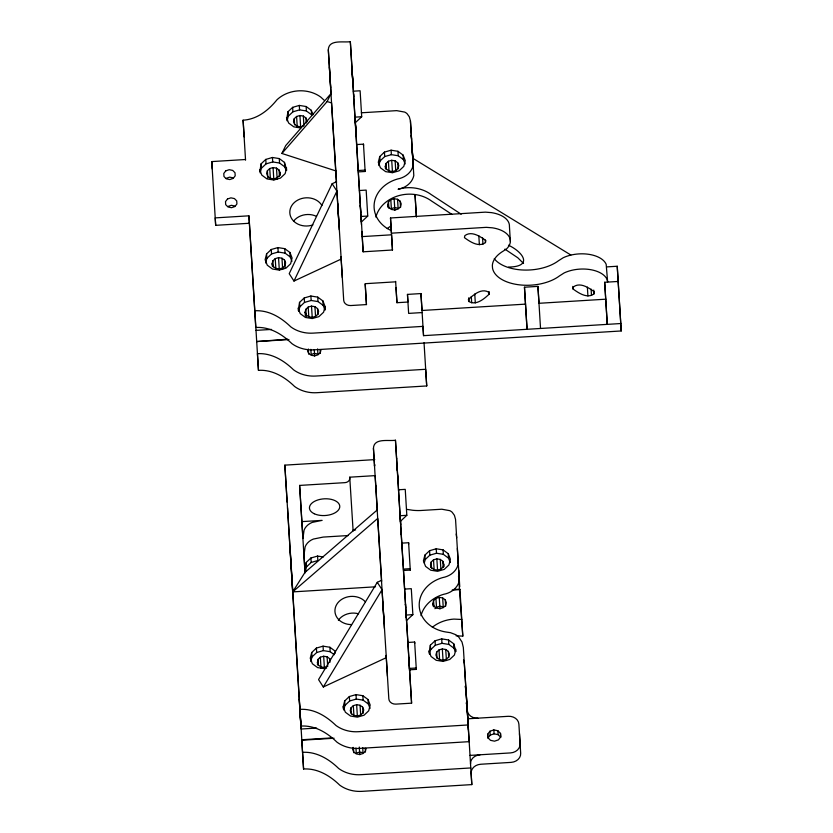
<?xml version="1.0" encoding="UTF-8"?>
<svg xmlns="http://www.w3.org/2000/svg" width="833" height="833" viewBox="0 0 833 833"><rect width="100%" height="100%" fill="white"/><g stroke="black" fill="none" stroke-linecap="round" stroke-linejoin="round"><path stroke-width="1.25" d="M456.703 537.806L456.182 533.984M339.27 229.804L328.317 49.761C328.691 38.995 343.821 42.847 350.329 41.65L353.463 91.505M384.398 628.384L373.444 448.341C373.819 437.575 388.949 441.438 395.456 440.23L398.622 490.522M485.441 242.59L485.889 240.57C480.329 236.53 471.551 230.522 464.866 235.624L464.429 237.644C469.979 241.685 478.756 247.693 485.441 242.59L485.285 240.06M572.969 288.936L573.416 286.927C580.091 281.825 588.869 287.833 594.429 291.873L593.981 293.893C587.307 298.985 578.519 292.977 572.969 288.936L572.812 286.406M259.781 171.806L261.104 163.841L265.789 159.415L272.443 157.489L279.274 158.582L284.469 162.404L286.76 170.151M260.208 172.889L261.385 168.287L261.104 163.841M267.393 170.744L266.664 173.618L267.737 176.377L270.329 178.283L273.755 178.835L277.077 177.877L279.419 175.659L280.148 172.785L279.076 170.026L276.483 168.12L273.068 167.579L269.736 168.537L267.393 170.744L267.862 178.095M286.635 119.744L287.958 111.778L292.643 107.353L299.297 105.427L306.138 106.52L311.323 110.341L313.041 114.756M287.073 120.827L288.239 116.235L287.958 111.778M294.247 118.682L293.518 121.556L294.59 124.315L297.183 126.231L300.609 126.772L303.93 125.814L303.337 116.058L299.922 115.516L296.59 116.474L294.247 118.682L294.632 124.815M286.614 167.922L285.146 173.66L280.461 178.085L273.818 180.011L266.976 178.918L261.791 175.097L259.636 169.578M266.581 253.919L265.123 259.667L267.268 265.186L272.453 269.007L279.294 270.1L285.948 268.174L290.634 263.749L292.091 258.011L289.946 252.482L284.761 248.671L277.92 247.578L271.266 249.494L266.581 253.919L266.862 258.376L265.696 262.968M306.523 122.638L307.002 120.733L305.93 117.974L303.337 116.058M272.141 263.707L272.87 260.833L275.223 258.626L278.545 257.657L281.96 258.209L284.553 260.115L285.625 262.874L284.896 265.748L282.554 267.955L279.232 268.924L275.806 268.372L273.214 266.466L272.141 263.707L272.297 266.154M298.224 310.345L299.547 302.379L304.232 297.954L310.886 296.027L317.727 297.121L322.912 300.942L325.057 306.461L325.276 309.803M298.662 311.427L299.828 306.836L299.547 302.379M305.107 312.156L305.846 309.293L308.189 307.075L311.511 306.117L314.926 306.659L317.519 308.574L318.602 311.334L317.862 314.197L315.52 316.415L312.198 317.373L308.783 316.832L306.19 314.916L305.107 312.156L305.347 315.832M325.057 306.461L323.6 312.208L318.914 316.634L312.26 318.55L305.419 317.456L300.234 313.635L298.089 308.116M321.017 349.787L320.288 352.661L317.946 354.868L314.614 355.826L311.198 355.285L308.606 353.379L307.533 350.62M379.754 156.542L378.297 162.289L380.442 167.808L385.627 171.629L392.468 172.723L399.122 170.796L403.807 166.371L405.265 160.634L403.12 155.115L397.935 151.294L391.094 150.2L384.44 152.116L379.754 156.542L380.035 160.998L378.869 165.59M385.315 166.329L386.043 163.455L388.397 161.248L391.718 160.28L395.134 160.831L397.726 162.737L398.809 165.496L398.07 168.37L395.727 170.578L392.405 171.546L388.98 170.994L386.387 169.089L385.315 166.329L385.471 168.776M387.741 204.783L388.47 201.909L390.812 199.701L394.134 198.733L397.56 199.285L400.152 201.19L401.225 203.95L400.496 206.823L398.153 209.041L394.821 209.999L391.406 209.447L388.813 207.542L387.741 204.783L387.897 207.313M304.909 570.386L306.232 562.421L310.917 557.995L317.571 556.069L323.266 556.985M305.336 571.469L306.513 566.877L306.232 562.421M335.21 653.301L335.074 651.073L329.889 647.251L323.048 646.158L316.394 648.084L311.709 652.51L310.251 658.247L312.396 663.766L317.581 667.587L324.422 668.68L326.64 668.035M310.824 661.558L311.99 656.956L311.709 652.51M317.425 664.734L317.998 659.413L320.341 657.206L323.673 656.248L327.088 656.789L329.681 658.695L330.399 660.538M343.217 706.707L344.675 700.959L349.36 696.534L356.014 694.618L362.855 695.711L368.04 699.522L370.185 705.041L368.727 710.788L364.042 715.214L357.388 717.14L350.547 716.036L345.362 712.225L343.217 706.707L343.352 708.935M343.79 710.008L344.956 705.416L344.675 700.959M350.974 707.873L350.235 710.747L351.307 713.506L353.91 715.412L357.326 715.964L360.647 714.995L362.99 712.788L363.729 709.914L362.647 707.155L360.054 705.249L356.639 704.697L353.317 705.655L350.974 707.873L351.359 713.996M353.13 747.357L352.64 749.273L353.713 752.032L356.305 753.938L359.731 754.49L363.053 753.521L365.395 751.314L366.124 748.44M424.882 555.132L423.424 560.869L425.569 566.388L430.755 570.209L437.596 571.303L444.249 569.376L448.935 564.951L450.393 559.214L448.248 553.695L443.062 549.874L436.221 548.78L429.568 550.707L424.882 555.132L425.163 559.589L424.289 563.025M430.599 567.356L431.171 562.036L433.514 559.828L436.846 558.87L440.261 559.412L442.854 561.317L444.083 566.534M432.848 603.436L433.576 600.562L435.919 598.354L439.251 597.396L442.667 597.938L445.259 599.854L446.332 602.613L445.603 605.476L443.26 607.694L439.928 608.652L436.513 608.111L433.92 606.195L432.848 603.436L433.004 605.966M443.927 564.087L443.198 566.95L440.855 569.168L437.533 570.126L434.108 569.574L431.515 567.669L430.442 564.909M429.037 653.187L430.359 645.211L435.045 640.785L441.698 638.869L448.539 639.963L453.725 643.784L456.015 651.521M429.474 654.259L430.64 649.667L430.359 645.211M436.659 652.124L435.919 654.998L436.992 657.758L439.595 659.663L443.01 660.215L446.332 659.247L448.675 657.039L449.414 654.165L448.331 651.406L445.738 649.501L442.323 648.949L439.001 649.917L436.659 652.124L437.044 658.247M455.87 649.303L454.412 655.04L449.726 659.465L443.073 661.392L436.232 660.298L431.046 656.477L428.901 650.958M336.355 181.771L332.148 183.729L289.207 273.672L293.976 281.054L341.197 259.073M293.976 281.054L336.917 191.101L332.148 183.729M281.898 153.459L285.74 145.546L330.993 93.608L327.15 101.522L281.898 153.459L335.834 170.911L336.542 182.542M377.276 582.309L318.55 679.603L323.319 686.986L386.325 657.654L382.045 589.691L377.276 582.309L381.483 580.351M323.319 686.986L382.045 589.691M377.203 509.994L304.993 572.365L292.675 591.899L375.516 586.807M487.68 734.196L489.96 731.228L493.854 729.916L497.884 730.749L500.508 733.415L500.748 737.309L498.124 734.644L494.094 733.821L490.2 735.133L487.919 738.1L487.68 734.196L487.888 737.674L490.512 740.339L494.542 741.172L498.436 739.86L500.716 736.893L500.508 733.415M489.252 294.08C484.244 298.776 476.268 305.805 469.021 301.567L468.323 299.62C473.331 294.924 481.307 287.895 488.555 292.133L489.252 294.08L489.096 291.55M288.239 116.235L292.924 111.809L299.578 109.883L306.409 110.976L311.604 114.798L311.323 110.341M261.385 168.287L266.071 163.862L272.724 161.946L279.555 163.039L284.751 166.86L286.031 170.171M266.862 258.376L271.548 253.95L278.201 252.024L285.042 253.128L290.228 256.939L291.946 261.354M380.035 160.998L384.721 156.573L391.375 154.657L398.216 155.75L403.401 159.561L405.119 163.976M299.828 306.836L304.514 302.41L311.167 300.484L318.008 301.577L323.194 305.399L324.912 309.814M306.513 566.877L311.198 562.452L317.852 560.526L317.571 556.069M311.99 656.956L316.675 652.531L323.329 650.615L330.16 651.708L334.314 654.759M425.163 559.589L429.849 555.163L436.502 553.237L443.343 554.33L448.529 558.152L450.247 562.567M434.92 608.694L436.482 607.215L439.803 606.257L443.218 606.799L442.667 597.938M344.956 705.416L349.641 700.99L356.295 699.064L363.136 700.157L368.321 703.979L370.039 708.394M430.64 649.667L435.326 645.242L441.979 643.326L448.82 644.419L454.006 648.23L455.297 651.541M361.699 116.735L355.306 122.722L353.379 91.193L360.116 90.776L361.699 116.735L354.952 117.151M359.419 190.518L366.166 190.101L367.738 216.059L361.345 222.036L355.295 120.847M406.827 515.315L400.434 521.302L398.507 489.773L405.244 489.367L406.827 515.315L400.079 515.731M412.866 614.639L406.473 620.616L406.119 615.056L412.866 614.639L411.294 588.681L404.546 589.098M226.253 178.304L229.669 177.148L233.188 177.877M227.961 206.459L231.376 205.303L234.906 206.032M326.578 666.858L324.36 667.504L320.934 666.952L318.341 665.046L317.269 662.287M508.557 267.06C532.943 266.768 523.77 252.493 508.474 245.194M356.732 144.557L363.48 144.14L363.563 145.536M215.674 225.337L215.206 217.892L248.921 215.82L249.4 223.265L215.674 225.337L211.78 161.581L245.496 159.509M358.315 170.505L365.052 170.099L365.146 171.483L358.398 171.9M360.991 216.465L367.738 216.059M494.24 258.678A37.495 20.648 -3.5 0 0 523.905 270.048A37.495 20.648 -3.5 0 0 558.537 260.708L563.254 257.72A27.031 14.879 -3.5 0 1 606.185 264.342L607.642 282.095L607.111 279.544A27.031 14.879 -3.5 0 0 564.18 272.922L559.464 275.91A37.495 20.648 -3.5 0 1 519.459 284.855A37.495 20.648 -3.5 0 1 492.522 268.132L492.355 265.55A37.495 20.648 -3.5 0 1 503.226 251.108L506.651 248.807A27.031 14.879 -3.5 0 0 492.438 227.826L486.316 227.347L391.427 233.178L390.5 217.975L485.4 212.144L491.512 212.634A27.031 14.879 -3.5 0 1 509.432 226.326L510.358 241.528M362.22 236.603L391.562 234.802L392.478 250.004L363.146 251.805L361.866 231.439M606.716 266.893L617.232 266.248L621.22 330.961L314.228 349.829A30.998 25.875 -3.6 0 1 291.883 343.602C283.512 335.522 273.089 328.639 261.229 327.567A30.29 25.292 -3.6 0 0 255.773 327.494L248.921 215.82M395.633 281.825L365.156 283.699L366.468 304.576L350.787 305.544A6.758 5.644 -3.6 0 1 343.706 300.328L341.03 256.845L341.082 257.532M422.123 312.562L408.639 313.395L407.462 294.403L420.957 293.57L422.019 310.48L525.519 304.128L527.05 329.295L524.457 287.208L537.941 286.385L539.003 303.295L605.737 299.193L607.267 324.37L604.675 282.283L618.159 281.45L617.232 266.248M395.633 281.367L396.945 302.712L407.941 302.035L407.462 294.403M256.002 330.368L271.516 329.42M287.666 339.198L256.668 341.561L288.978 339.583M254.721 310.782A30.29 25.292 -3.6 0 1 260.177 310.865C272.037 311.927 282.46 318.82 290.832 326.9A30.998 25.885 -3.6 0 0 313.177 333.127L422.966 326.38L423.549 335.657L620.752 323.537L621.22 330.961M426.715 385.95L316.925 392.697A30.998 25.875 -3.6 0 1 294.58 386.47C285.011 377.13 272.308 369.425 258.469 370.362L257.418 353.692C271.266 352.765 283.97 360.47 293.539 369.81A30.998 25.875 -3.6 0 0 315.874 376.037L425.663 369.29L426.715 385.95L424.039 342.727M287.114 502.091L284.855 465.137L374.756 459.618M304.993 572.365L299.62 485.42L344.997 482.64A5.071 4.227 -3.6 0 0 349.798 478.1L349.745 477.184L375.142 475.622L377.339 510.462M301.9 521.614L322.132 520.375L312.313 522.364A15.056 12.568 -3.6 0 0 304.076 530.132L302.931 538.503L299.62 485.42M349.745 477.184L353.067 530.08L355.608 529.923M348.319 535.536L323.183 537.077L313.354 539.066A15.056 12.568 -3.6 0 0 305.128 546.833L303.983 555.215L305.065 572.979M408.691 544.116L408.607 542.72L401.86 543.137L401.954 544.532M400.194 517.408L403.443 569.095L410.18 568.679L410.273 570.074L403.526 570.48L406.265 617.586L406.025 613.879M453.454 589.566L459.91 589.17L462.794 636.131L456.099 635.808M452.173 590.066L459.931 589.587M407.899 642.462L414.647 642.045L414.73 643.43M414.647 642.045L416.313 669.388L409.565 669.805L411.596 703.167L395.914 704.124A6.758 5.644 -3.6 0 1 388.834 698.908L386.158 655.425L387.439 676.229M316.623 728.073L301.119 729.021L300.203 714.193M331.492 737.934L301.765 739.756L303.576 769.015C317.415 768.078 330.128 775.783 339.697 785.123A30.998 25.875 -3.6 0 0 362.032 791.35L471.822 784.603L471.124 773.305A10.131 8.455 -3.6 0 1 480.724 764.246L511.077 762.382A10.131 8.465 -3.6 0 0 520.677 753.313L519.48 733.602M301.785 740.214L334.085 738.236M470.02 755.396L510.483 752.917A10.131 8.465 -3.6 0 0 520.084 743.848L518.886 724.137A10.131 8.465 -3.6 0 0 508.255 716.307L467.792 718.785L467.698 717.213M471.822 784.603L470.77 767.943L360.981 774.69A30.998 25.875 -3.6 0 1 338.646 768.463C329.077 759.123 316.373 751.418 302.525 752.345M361.355 112.788L396.706 110.643L404.692 112.091A10.433 8.705 -3.6 0 1 407.087 113.705L409.305 116.766L410.43 120.9L412.845 159.592M461.742 619.471L453.933 619.096A33.778 28.207 -3.6 0 0 432.348 627.27M300.671 127.949L293.83 126.855L288.645 123.034L286.49 117.515M407.066 509.4L412.47 510.233A47.023 39.255 -3.6 0 0 420.592 510.514L441.834 509.223L449.82 510.671A10.433 8.705 -3.6 0 1 452.204 512.285L454.433 515.356L455.557 519.48L458.285 563.931A19.7 16.452 -3.6 0 1 442.583 577.613A33.778 28.207 -3.6 0 0 419.249 606.341A33.778 28.207 -3.6 0 0 445.894 631.997L450.528 632.695L455.609 634.642A15.827 13.213 -3.6 0 1 458.598 636.87L462.013 642.035L463.335 647.47L468.458 730M327.15 101.522L331.555 102.948L335.834 170.911M412.762 158.239L570.824 254.992M461.201 214.227L431.109 194.516A33.778 28.207 -3.6 0 0 398.101 189.237A19.7 16.452 -3.6 0 0 413.803 175.555L412.116 148.024M452.017 214.456L431.525 201.013A33.778 28.207 -3.6 0 0 375.881 217.101M504.871 249.119L517.834 257.803L523.551 263.478M324.329 100.387L320.747 97.076A30.998 25.885 -3.6 0 0 276.993 99.762C269.663 108.811 260.156 116.922 248.505 119.442A30.29 25.292 -3.6 0 1 243.101 120.181L245.548 160.134M304.763 568.158L306.055 571.469M458.525 575.947L462.794 636.131M463.512 659.986L464.387 664.182L466.834 703.698M465.147 686.267L466.095 691.078L470.77 767.943M466.188 702.927L466.563 704.249M411.054 135.404L411.606 139.226M457.817 560.265L458.348 563.597M466.855 705.645L467.386 712.194M374.496 465.532L374.548 466.22M375.725 485.649L375.777 486.337M382.795 602.061L384.086 622.865M329.368 66.952L330.649 87.746M337.667 203.481L338.958 224.285M342.311 277.649L341.155 258.688M397.206 468.698L397.133 467.594L397.31 470.614M397.882 479.954L397.955 481.058L397.57 474.727M604.675 282.283L605.737 299.193M524.457 287.208L525.519 304.128M497.884 730.749L498.124 734.644M493.854 729.916L494.094 733.821M489.96 731.228L490.2 735.133M459.254 578.404L458.744 570.116M457.359 548.478L459.764 586.765M448.248 553.695L448.529 558.152M453.725 643.784L454.006 648.23M443.062 549.874L443.343 554.33M448.539 639.963L448.82 644.419M442.854 561.317L443.239 567.45M445.259 599.854L445.655 606.185M448.331 651.406L448.716 657.529M440.261 559.412L440.876 569.21M445.738 649.501L446.436 660.527M436.221 548.78L436.502 553.237M436.846 558.87L437.544 569.887M439.251 597.396L439.98 608.881M441.698 638.869L441.979 643.326M442.323 648.949L443.094 661.204M433.514 559.828L434.139 569.626M435.919 598.354L436.482 607.215M439.001 649.917L439.616 659.715M431.171 562.036L431.556 568.168M433.576 600.562L433.972 606.893M429.568 550.707L429.849 555.163M435.045 640.785L435.326 645.242M403.12 155.115L403.401 159.561M397.935 151.294L398.216 155.75M397.726 162.737L398.112 168.86M400.152 201.19L400.548 207.521M395.134 160.831L395.748 170.63M397.56 199.285L398.112 208.146L394.696 207.604L391.364 208.562L390.812 199.701M391.094 150.2L391.375 154.657M391.718 160.28L392.489 172.535M394.134 198.733L394.873 210.228M388.397 161.248L389.011 171.046M390.5 217.975L392.478 250.004M386.043 163.455L386.439 169.578M388.47 201.909L388.865 208.24M384.44 152.116L384.721 156.573M416.313 669.388L416.229 667.993L409.482 668.41L406.577 620.679M400.725 524.665L400.486 520.948L400.527 521.656M401.079 530.704L401.319 534.411L401.131 531.392M403.443 569.095L403.526 570.48M405.671 607.84L405.432 604.123L405.473 604.831M411.596 703.167L395.456 440.23M353.629 94.077L353.723 96.763M355.951 132.124L356.191 135.831L356.149 135.133M360.897 215.299L361.137 219.006L361.095 218.308M373.444 448.341L374.558 465.959A6.758 5.644 -3.6 0 1 374.694 464.512M381.67 581.278L377.713 518.438L292.675 591.899L284.855 465.137M328.317 49.761L331.138 94.598M336.917 191.101L341.114 257.793M368.04 699.522L368.321 703.979M362.855 695.711L363.136 700.157M362.647 707.155L363.032 713.277M365.208 748.211L365.448 752.012M360.054 705.249L360.679 715.047M362.699 747.576L363.021 752.636L359.596 752.084L356.274 753.053L355.951 747.982M356.014 694.618L356.295 699.064M356.639 704.697L357.336 715.724M359.283 747.024L359.773 754.708M353.317 705.655L353.931 715.464M353.452 747.67L353.775 752.73M349.36 696.534L349.641 700.99M322.912 300.942L323.194 305.399M306.138 106.52L306.409 110.976M317.727 297.121L318.008 301.577M305.93 117.974L306.242 122.868M317.519 308.574L317.904 314.697M320.101 349.558L320.341 353.359M314.926 306.659L315.551 316.467M317.592 348.912L317.904 353.983L314.489 353.431L311.167 354.4L310.844 349.329M299.297 105.427L299.578 109.883M299.922 115.516L300.609 126.533M310.886 296.027L311.167 300.484M311.511 306.117L312.281 318.362M314.249 349.631L314.666 356.055M296.59 116.474L297.287 127.501M329.889 647.251L330.16 651.708M308.189 307.075L308.804 316.873M329.681 658.695L329.91 662.37M305.846 309.293L306.305 316.644M308.345 349.006L308.658 354.077M292.643 107.353L292.924 111.809M327.088 656.789L327.702 666.587M304.232 297.954L304.514 302.41M323.048 646.158L323.329 650.615M323.673 656.248L324.37 667.264M320.341 657.206L321.038 668.233M317.998 659.413L318.383 665.546M310.917 557.995L311.198 562.452M316.394 648.084L316.675 652.531M284.469 162.404L284.751 166.86M289.946 252.482L290.228 256.939M279.274 158.582L279.555 163.039M280.148 172.785L280.305 175.242M284.761 248.671L285.042 253.128M279.076 170.026L279.461 176.159M284.553 260.115L285.021 267.466M276.483 168.12L277.181 179.147M281.96 258.209L282.658 269.236M272.443 157.489L272.724 161.946M273.068 167.579L273.838 179.824M277.92 247.578L278.201 252.024M278.545 257.657L279.315 269.913M269.736 168.537L270.361 178.335M275.223 258.626L275.838 268.424M272.87 260.833L273.255 266.956M265.789 159.415L266.071 163.862M271.266 249.494L271.548 253.95M299.849 709.372L300.9 726.074A30.29 25.292 -3.6 0 1 306.357 726.147C318.216 727.219 328.639 734.112 337.011 742.193A30.998 25.875 -3.6 0 0 359.356 748.409L469.146 741.662L468.094 724.96L358.305 731.707A30.998 25.885 -3.6 0 1 335.959 725.481C327.588 717.4 317.165 710.518 305.305 709.445A30.29 25.292 -3.6 0 0 299.849 709.372L287.552 507.734M243.101 120.181L244.152 136.893M211.78 161.581L212.248 169.037M618.159 281.45L620.752 323.537M593.752 290.092L593.981 293.893M591.107 289.134L591.492 295.465M587.369 287.135L587.911 296.007M537.941 286.385L540.534 328.462M482.567 237.832L482.953 244.163M478.829 235.833L479.371 244.704M474.768 294.049L475.31 302.92M471.301 296.496L471.686 302.827M468.792 297.766L469.021 301.567M412.252 149.888L412.866 159.78M415.042 194.735L416.396 216.757M410.43 120.9L413.158 165.34A19.7 16.452 -3.6 0 1 397.456 179.022A33.778 28.207 -3.6 0 0 374.236 203.544A33.778 28.207 -3.6 0 0 391.354 230.626M415.053 194.839L416.396 216.924M420.957 293.57L423.549 335.657M396.019 287.51L396.945 302.712M408.607 542.72L410.273 570.074M408.972 660.507L408.795 657.487L409.617 670.95L409.44 667.931M396.591 458.275L396.633 458.973M363.48 144.14L365.146 171.483M355.806 129.5L355.358 122.368L355.399 123.076M355.545 125.387L356.003 132.811M360.751 212.675L360.304 205.543L360.345 206.251M352.182 72.023L352.39 75.345M352.453 76.136L352.651 79.447M361.376 220.807L363.146 251.805M365.218 284.053L366.468 304.576M361.46 224.712L350.329 41.65M353.067 530.08L353.13 530.996M290.259 550.644L291.113 564.805M291.3 567.304L291.935 577.644M292.091 580.226L303.576 769.015M300.9 726.074L299.234 699.106M249.369 222.515L258.469 370.362M467.948 721.295L467.271 710.341A10.142 8.476 -3.6 0 0 477.913 718.171M352.786 81.769L352.828 82.477L352.005 69.004L352.047 69.712M470.53 763.84A10.131 8.455 -3.6 0 1 480.131 754.771M459.337 580.632A19.7 16.452 -3.6 0 1 443.635 594.314A33.778 28.207 -3.6 0 0 420.998 615.681M351.557 624.594A16.889 14.099 -3.6 0 1 336.782 604.341A16.889 14.099 -3.6 0 1 365.354 601.801M338.365 620.231A16.889 14.099 -3.6 0 1 358.523 613.786M387.241 228.606A33.778 28.207 -3.6 0 1 391.156 225.858M312.916 224.9A16.889 14.099 -3.6 0 1 291.134 217.684A16.889 14.099 -3.6 0 1 299.776 199.16A16.889 14.099 -3.6 0 1 321.934 205.553M293.83 220.86A16.889 14.099 -3.6 0 1 316.384 216.32M225.785 170.848L223.785 173.451L223.973 176.492L226.264 178.824L229.793 179.553L233.209 178.397L235.198 175.805L235.01 172.754L232.719 170.421L229.2 169.693L225.785 170.848M227.492 199.004L225.504 201.596L225.691 204.647L227.982 206.969L231.501 207.698L234.916 206.553L236.916 203.95L236.728 200.909L234.437 198.577L230.908 197.848L227.492 199.004M314.249 513.742A15.202 8.372 -3.5 0 0 339.395 508.442A15.202 8.372 -3.5 0 0 320.174 499.352A15.202 8.372 -3.5 0 0 314.249 513.742"/></g></svg>
